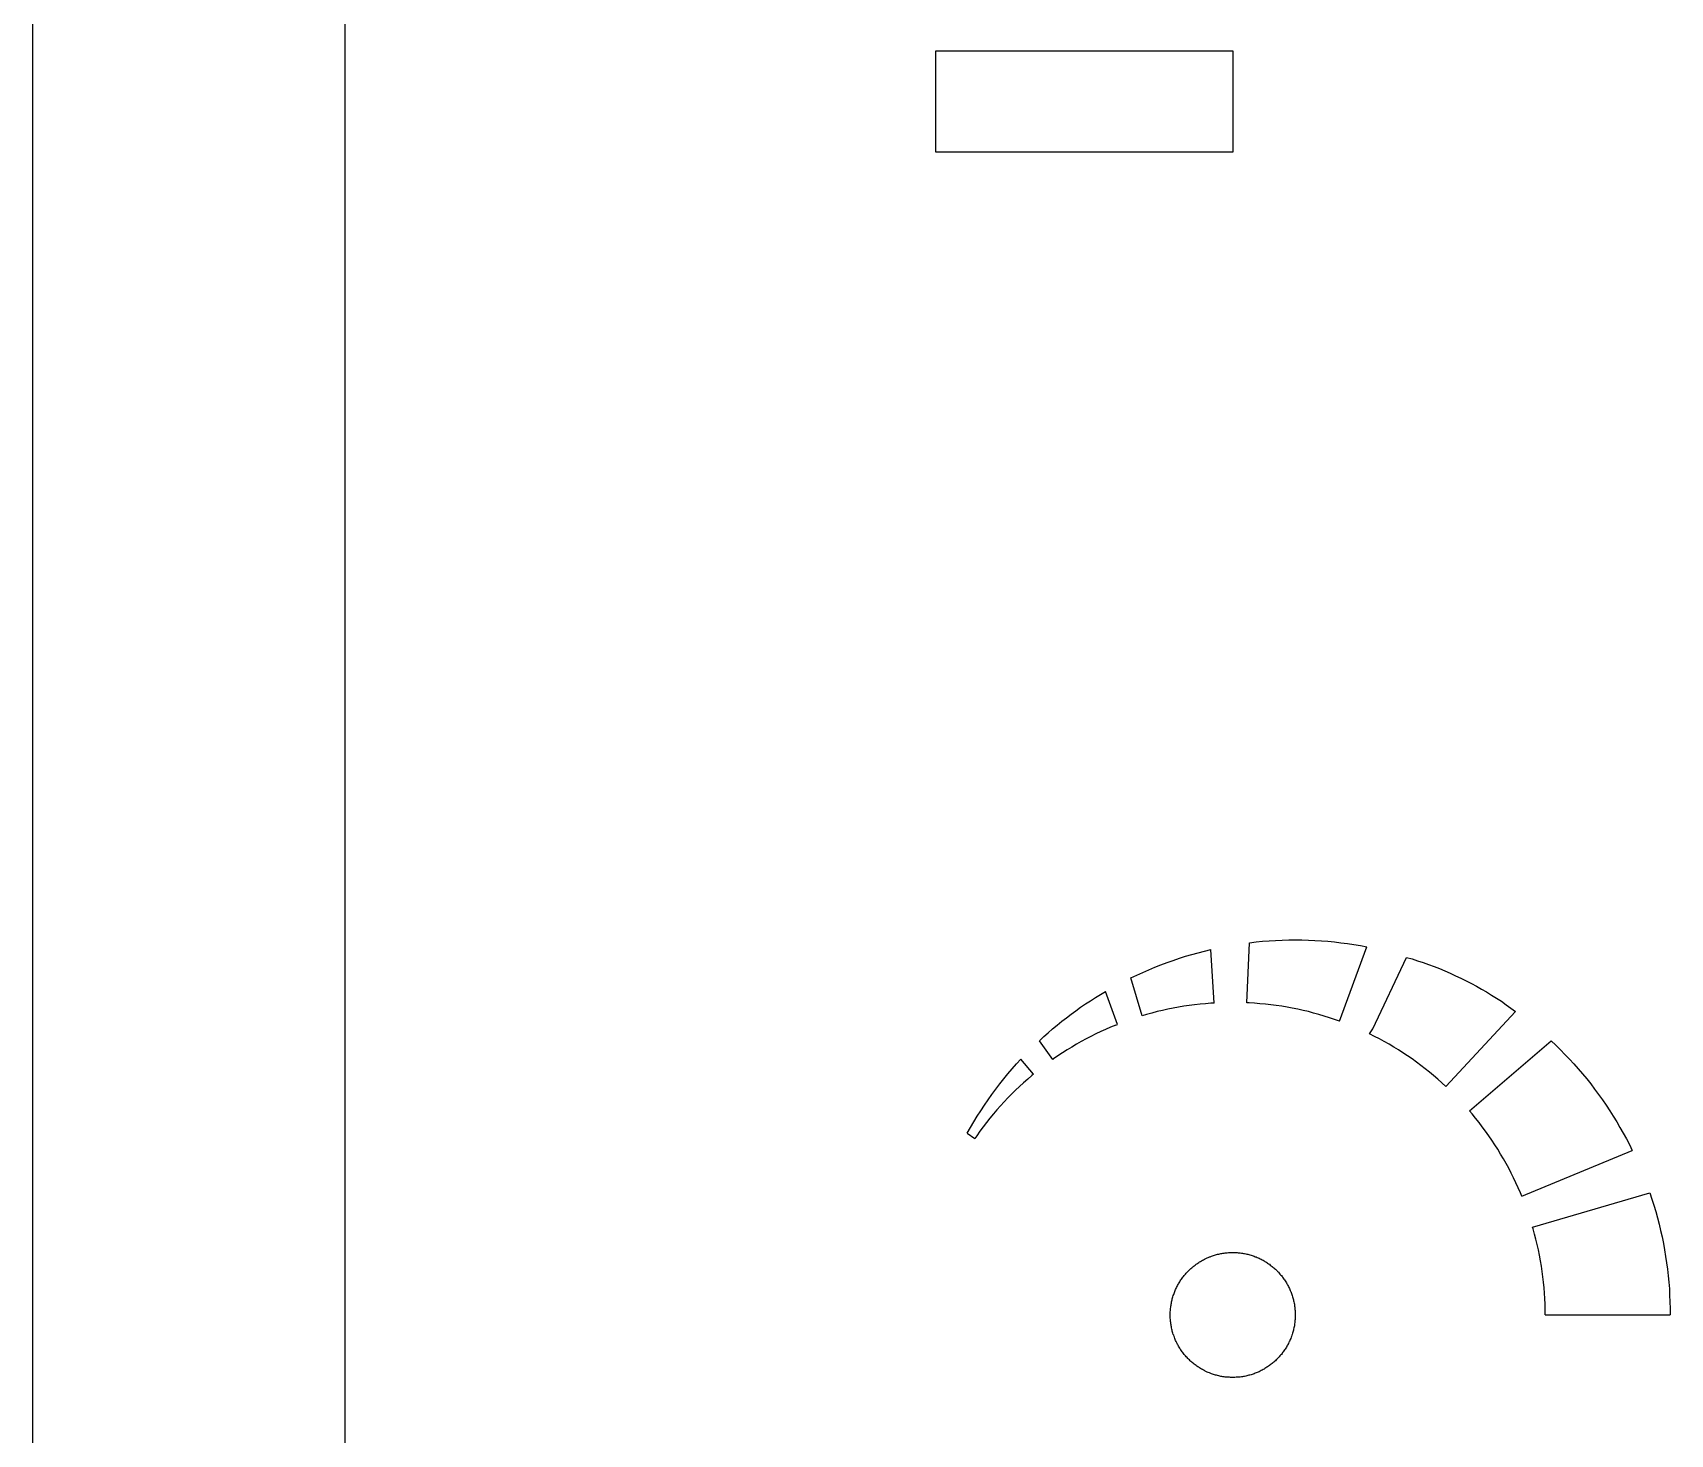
# Model space of a CAD drawing. Extents: x 313 to 538, y 4 to 739.
# Drawn here: x 312.5 to 417.3, y 180.8 to 270.5 of the extents above; entities that cross this region are included whole.
import ezdxf

# ---------------------------------------------------------------- set-up
doc = ezdxf.new("R2010")
doc.units = 0
doc.layers.add('Layer0', color=7, linetype='CONTINUOUS', true_color=0xffffff)

msp = doc.modelspace()

# ---------------------------------------------------------------- linework, layer by layer
at = {"layer": 'Layer0'}
for p, q in [((332.53, 27.84), (332.53, 714.84)), ((312.53, 29.84), (312.53, 712.84)), ((370.33, 262.84), (370.33, 269.34)), ((370.33, 269.34), (389.33, 269.34)), ((389.33, 269.34), (389.33, 262.84)), ((389.33, 262.84), (370.33, 262.84)), ((387.12, 211.62), (387.52, 211.73)), ((387.52, 211.73), (387.93, 211.82)), ((388.13, 208.4), (387.93, 211.82)), ((390.23, 208.42), (390.4, 212.26)), ((390.4, 212.26), (390.82, 212.31)), ((390.82, 212.31), (391.24, 212.35)), ((391.24, 212.35), (391.65, 212.38)), ((391.65, 212.38), (392.07, 212.41)), ((392.07, 212.41), (392.49, 212.43)), ((392.49, 212.43), (392.91, 212.44)), ((392.91, 212.44), (393.33, 212.44)), ((393.33, 212.44), (393.75, 212.44)), ((393.75, 212.44), (394.17, 212.43)), ((394.17, 212.43), (394.58, 212.41)), ((394.58, 212.41), (395, 212.38)), ((395, 212.38), (395.42, 212.35)), ((395.42, 212.35), (395.84, 212.31)), ((395.84, 212.31), (396.25, 212.26)), ((396.17, 207.23), (397.91, 212)), ((396.25, 212.26), (396.67, 212.21)), ((396.67, 212.21), (397.08, 212.14)), ((397.08, 212.14), (397.5, 212.08)), ((397.5, 212.08), (397.91, 212)), ((383.95, 210.53), (384.34, 210.69)), ((384.34, 210.69), (384.73, 210.85)), ((384.73, 210.85), (385.12, 210.99)), ((385.12, 210.99), (385.51, 211.13)), ((385.51, 211.13), (385.91, 211.27)), ((385.91, 211.27), (386.31, 211.39)), ((386.31, 211.39), (386.71, 211.51)), ((386.71, 211.51), (387.12, 211.62)), ((398.29, 206.74), (400.44, 211.32)), ((400.44, 211.32), (400.8, 211.22)), ((400.8, 211.22), (401.15, 211.11)), ((401.15, 211.11), (401.51, 210.99)), ((401.51, 210.99), (401.86, 210.86)), ((401.86, 210.86), (402.21, 210.73)), ((402.21, 210.73), (402.56, 210.6)), ((382.81, 210.01), (383.18, 210.19)), ((383.54, 207.58), (382.81, 210.01)), ((383.18, 210.19), (383.57, 210.36)), ((383.57, 210.36), (383.95, 210.53)), ((402.56, 210.6), (402.91, 210.46)), ((402.91, 210.46), (403.25, 210.31)), ((403.25, 210.31), (403.59, 210.15)), ((403.59, 210.15), (403.93, 209.99)), ((403.93, 209.99), (404.26, 209.83)), ((404.26, 209.83), (404.6, 209.66)), ((404.6, 209.66), (404.92, 209.48)), ((380.22, 208.55), (380.54, 208.75)), ((380.54, 208.75), (380.87, 208.94)), ((380.87, 208.94), (381.19, 209.13)), ((381.95, 207.03), (381.19, 209.13)), ((404.92, 209.48), (405.25, 209.29)), ((405.25, 209.29), (405.57, 209.11)), ((405.57, 209.11), (405.89, 208.91)), ((405.89, 208.91), (406.21, 208.71)), ((406.21, 208.71), (406.52, 208.51)), ((378.68, 207.46), (378.98, 207.69)), ((378.98, 207.69), (379.28, 207.91)), ((379.28, 207.91), (379.59, 208.13)), ((379.59, 208.13), (379.91, 208.34)), ((379.91, 208.34), (380.22, 208.55)), ((383.81, 207.67), (383.54, 207.58)), ((384.15, 207.76), (383.81, 207.67)), ((384.49, 207.85), (384.15, 207.76)), ((384.83, 207.93), (384.49, 207.85)), ((385.17, 208), (384.83, 207.93)), ((385.51, 208.07), (385.17, 208)), ((385.85, 208.14), (385.51, 208.07)), ((386.2, 208.19), (385.85, 208.14)), ((386.54, 208.25), (386.2, 208.19)), ((386.89, 208.29), (386.54, 208.25)), ((387.24, 208.33), (386.89, 208.29)), ((387.58, 208.36), (387.24, 208.33)), ((387.93, 208.39), (387.58, 208.36)), ((388.13, 208.4), (387.93, 208.39)), ((390.37, 208.41), (390.23, 208.42)), ((390.72, 208.39), (390.37, 208.41)), ((391.07, 208.36), (390.72, 208.39)), ((391.42, 208.33), (391.07, 208.36)), ((391.76, 208.29), (391.42, 208.33)), ((392.11, 208.25), (391.76, 208.29)), ((392.46, 208.19), (392.11, 208.25)), ((392.8, 208.14), (392.46, 208.19)), ((393.14, 208.07), (392.8, 208.14)), ((393.49, 208), (393.14, 208.07)), ((393.83, 207.93), (393.49, 208)), ((394.17, 207.85), (393.83, 207.93)), ((394.5, 207.76), (394.17, 207.85)), ((394.84, 207.67), (394.5, 207.76)), ((395.17, 207.57), (394.84, 207.67)), ((395.51, 207.46), (395.17, 207.57)), ((402.97, 203.07), (407.43, 207.86)), ((406.52, 208.51), (406.83, 208.29)), ((406.83, 208.29), (407.13, 208.08)), ((407.13, 208.08), (407.43, 207.86)), ((377.24, 206.25), (377.52, 206.5)), ((377.52, 206.5), (377.8, 206.75)), ((377.8, 206.75), (378.09, 206.99)), ((378.09, 206.99), (378.38, 207.23)), ((378.38, 207.23), (378.68, 207.46)), ((380.88, 206.57), (380.56, 206.42)), ((381.19, 206.71), (380.88, 206.57)), ((381.51, 206.85), (381.19, 206.71)), ((381.84, 206.98), (381.51, 206.85)), ((381.84, 206.98), (381.95, 207.03)), ((395.84, 207.35), (395.51, 207.46)), ((396.17, 207.23), (395.84, 207.35)), ((398.09, 206.42), (398.29, 206.74)), ((376.96, 205.99), (377.24, 206.25)), ((377.81, 204.79), (376.96, 205.99)), ((379.03, 205.58), (378.73, 205.4)), ((379.33, 205.76), (379.03, 205.58)), ((379.63, 205.93), (379.33, 205.76)), ((379.94, 206.1), (379.63, 205.93)), ((380.25, 206.26), (379.94, 206.1)), ((380.56, 206.42), (380.25, 206.26)), ((398.41, 206.26), (398.09, 206.42)), ((398.72, 206.1), (398.41, 206.26)), ((399.02, 205.93), (398.72, 206.1)), ((399.33, 205.76), (399.02, 205.93)), ((399.63, 205.58), (399.33, 205.76)), ((399.93, 205.4), (399.63, 205.58)), ((404.48, 201.5), (409.7, 205.99)), ((409.7, 205.99), (410, 205.7)), ((410, 205.7), (410.3, 205.41)), ((410.3, 205.41), (410.59, 205.11)), ((375.21, 204.19), (375.49, 204.5)), ((375.49, 204.5), (375.77, 204.81)), ((376.57, 203.84), (375.77, 204.81)), ((377.86, 204.82), (377.81, 204.79)), ((378.14, 205.02), (377.86, 204.82)), ((378.43, 205.21), (378.14, 205.02)), ((378.73, 205.4), (378.43, 205.21)), ((400.22, 205.21), (399.93, 205.4)), ((400.51, 205.02), (400.22, 205.21)), ((400.8, 204.82), (400.51, 205.02)), ((401.08, 204.62), (400.8, 204.82)), ((401.36, 204.41), (401.08, 204.62)), ((401.64, 204.2), (401.36, 204.41)), ((410.59, 205.11), (410.88, 204.81)), ((410.88, 204.81), (411.16, 204.5)), ((411.16, 204.5), (411.44, 204.19)), ((374.42, 203.22), (374.68, 203.54)), ((374.68, 203.54), (374.94, 203.87)), ((374.94, 203.87), (375.21, 204.19)), ((376.21, 203.53), (375.94, 203.3)), ((376.47, 203.76), (376.21, 203.53)), ((376.57, 203.84), (376.47, 203.76)), ((401.91, 203.98), (401.64, 204.2)), ((402.18, 203.76), (401.91, 203.98)), ((402.45, 203.53), (402.18, 203.76)), ((402.71, 203.3), (402.45, 203.53)), ((411.44, 204.19), (411.71, 203.87)), ((411.71, 203.87), (411.98, 203.54)), ((411.98, 203.54), (412.24, 203.22)), ((373.67, 202.21), (373.91, 202.55)), ((373.91, 202.55), (374.16, 202.88)), ((374.16, 202.88), (374.42, 203.22)), ((374.94, 202.33), (374.7, 202.08)), ((375.19, 202.58), (374.94, 202.33)), ((375.43, 202.83), (375.19, 202.58)), ((375.69, 203.07), (375.43, 202.83)), ((375.94, 203.3), (375.69, 203.07)), ((402.97, 203.07), (402.71, 203.3)), ((412.24, 203.22), (412.49, 202.88)), ((412.49, 202.88), (412.74, 202.55)), ((412.74, 202.55), (412.99, 202.21)), ((372.97, 201.16), (373.2, 201.51)), ((373.2, 201.51), (373.43, 201.86)), ((373.43, 201.86), (373.67, 202.21)), ((374.01, 201.3), (373.78, 201.03)), ((374.23, 201.56), (374.01, 201.3)), ((374.46, 201.82), (374.23, 201.56)), ((374.7, 202.08), (374.46, 201.82)), ((404.65, 201.3), (404.48, 201.5)), ((404.87, 201.03), (404.65, 201.3)), ((412.99, 202.21), (413.22, 201.86)), ((413.22, 201.86), (413.46, 201.51)), ((413.46, 201.51), (413.68, 201.16)), ((372.34, 200.08), (372.54, 200.44)), ((372.54, 200.44), (372.76, 200.8)), ((372.76, 200.8), (372.97, 201.16)), ((373.15, 200.2), (372.94, 199.91)), ((373.35, 200.48), (373.15, 200.2)), ((373.57, 200.75), (373.35, 200.48)), ((373.78, 201.03), (373.57, 200.75)), ((405.09, 200.75), (404.87, 201.03)), ((405.3, 200.48), (405.09, 200.75)), ((405.51, 200.2), (405.3, 200.48)), ((405.71, 199.91), (405.51, 200.2)), ((413.68, 201.16), (413.9, 200.8)), ((413.9, 200.8), (414.11, 200.44)), ((414.11, 200.44), (414.32, 200.08)), ((372.34, 200.08), (372.83, 199.74)), ((372.94, 199.91), (372.83, 199.74)), ((405.91, 199.62), (405.71, 199.91)), ((406.1, 199.33), (405.91, 199.62)), ((406.29, 199.04), (406.1, 199.33)), ((414.32, 200.08), (414.52, 199.71)), ((414.52, 199.71), (414.71, 199.34)), ((414.71, 199.34), (414.9, 198.96)), ((406.47, 198.74), (406.29, 199.04)), ((406.65, 198.44), (406.47, 198.74)), ((406.82, 198.14), (406.65, 198.44)), ((406.99, 197.83), (406.82, 198.14)), ((407.82, 196.05), (414.9, 198.96)), ((407.15, 197.52), (406.99, 197.83)), ((407.3, 197.21), (407.15, 197.52)), ((407.45, 196.89), (407.3, 197.21)), ((407.6, 196.57), (407.45, 196.89)), ((407.74, 196.25), (407.6, 196.57)), ((407.82, 196.05), (407.74, 196.25)), ((408.52, 194.06), (416.02, 196.25)), ((416.02, 196.25), (416.15, 195.86)), ((416.15, 195.86), (416.28, 195.46)), ((416.28, 195.46), (416.4, 195.06)), ((416.4, 195.06), (416.51, 194.65)), ((408.55, 193.95), (408.52, 194.06)), ((408.65, 193.62), (408.55, 193.95)), ((416.51, 194.65), (416.61, 194.25)), ((416.61, 194.25), (416.71, 193.84)), ((408.73, 193.28), (408.65, 193.62)), ((408.81, 192.94), (408.73, 193.28)), ((408.89, 192.6), (408.81, 192.94)), ((416.71, 193.84), (416.8, 193.43)), ((416.8, 193.43), (416.89, 193.02)), ((416.89, 193.02), (416.96, 192.61)), ((387.09, 191.76), (387.15, 191.79)), ((387.15, 191.79), (387.21, 191.83)), ((387.21, 191.83), (387.27, 191.87)), ((387.27, 191.87), (387.33, 191.9)), ((387.33, 191.9), (387.39, 191.94)), ((387.39, 191.94), (387.45, 191.97)), ((387.45, 191.97), (387.51, 192)), ((387.51, 192), (387.57, 192.04)), ((387.57, 192.04), (387.64, 192.07)), ((387.64, 192.07), (387.7, 192.09)), ((387.7, 192.09), (387.76, 192.12)), ((387.76, 192.12), (387.83, 192.15)), ((387.83, 192.15), (387.89, 192.17)), ((387.89, 192.17), (387.96, 192.2)), ((387.96, 192.2), (388.03, 192.22)), ((388.03, 192.22), (388.09, 192.24)), ((388.09, 192.24), (388.16, 192.27)), ((388.16, 192.27), (388.22, 192.28)), ((388.22, 192.28), (388.29, 192.3)), ((388.29, 192.3), (388.36, 192.32)), ((388.36, 192.32), (388.43, 192.34)), ((388.43, 192.34), (388.5, 192.35)), ((388.5, 192.35), (388.56, 192.37)), ((388.56, 192.37), (388.63, 192.38)), ((388.63, 192.38), (388.7, 192.39)), ((388.7, 192.39), (388.77, 192.4)), ((388.77, 192.4), (388.84, 192.41)), ((388.84, 192.41), (388.91, 192.42)), ((388.91, 192.42), (388.98, 192.42)), ((388.98, 192.42), (389.05, 192.43)), ((389.05, 192.43), (389.09, 192.43)), ((389.09, 192.43), (389.12, 192.43)), ((389.12, 192.43), (389.19, 192.44)), ((389.19, 192.44), (389.26, 192.44)), ((389.26, 192.44), (389.3, 192.44)), ((389.3, 192.44), (389.33, 192.44)), ((389.33, 192.44), (389.4, 192.44)), ((389.4, 192.44), (389.47, 192.44)), ((389.47, 192.44), (389.51, 192.44)), ((389.51, 192.44), (389.54, 192.43)), ((389.54, 192.43), (389.61, 192.43)), ((389.61, 192.43), (389.68, 192.42)), ((389.68, 192.42), (389.75, 192.42)), ((389.75, 192.42), (389.81, 192.41)), ((389.81, 192.41), (389.88, 192.4)), ((389.88, 192.4), (389.95, 192.39)), ((389.95, 192.39), (390.02, 192.38)), ((390.02, 192.38), (390.09, 192.37)), ((390.09, 192.37), (390.16, 192.35)), ((390.16, 192.35), (390.23, 192.34)), ((390.23, 192.34), (390.3, 192.32)), ((390.3, 192.32), (390.36, 192.3)), ((390.36, 192.3), (390.43, 192.28)), ((390.43, 192.28), (390.5, 192.27)), ((390.5, 192.27), (390.56, 192.24)), ((390.56, 192.24), (390.63, 192.22)), ((390.63, 192.22), (390.7, 192.2)), ((390.7, 192.2), (390.76, 192.17)), ((390.76, 192.17), (390.83, 192.15)), ((390.83, 192.15), (390.89, 192.12)), ((390.89, 192.12), (390.95, 192.09)), ((390.95, 192.09), (391.02, 192.07)), ((391.02, 192.07), (391.08, 192.04)), ((391.08, 192.04), (391.14, 192)), ((391.14, 192), (391.21, 191.97)), ((391.21, 191.97), (391.27, 191.94)), ((391.27, 191.94), (391.33, 191.9)), ((391.33, 191.9), (391.39, 191.87)), ((391.39, 191.87), (391.45, 191.83)), ((391.45, 191.83), (391.51, 191.79)), ((391.51, 191.79), (391.56, 191.76)), ((408.96, 192.26), (408.89, 192.6)), ((409.02, 191.91), (408.96, 192.26)), ((409.08, 191.57), (409.02, 191.91)), ((416.96, 192.61), (417.03, 192.19)), ((417.03, 192.19), (417.09, 191.78)), ((386.05, 190.73), (386.09, 190.79)), ((386.09, 190.79), (386.13, 190.85)), ((386.13, 190.85), (386.18, 190.9)), ((386.18, 190.9), (386.22, 190.96)), ((386.22, 190.96), (386.26, 191.01)), ((386.26, 191.01), (386.31, 191.06)), ((386.31, 191.06), (386.35, 191.12)), ((386.35, 191.12), (386.4, 191.17)), ((386.4, 191.17), (386.45, 191.22)), ((386.45, 191.22), (386.5, 191.27)), ((386.5, 191.27), (386.55, 191.32)), ((386.55, 191.32), (386.6, 191.37)), ((386.6, 191.37), (386.65, 191.41)), ((386.65, 191.41), (386.7, 191.46)), ((386.7, 191.46), (386.76, 191.5)), ((386.76, 191.5), (386.78, 191.52)), ((386.78, 191.52), (386.81, 191.55)), ((386.81, 191.55), (386.86, 191.59)), ((386.86, 191.59), (386.92, 191.63)), ((386.92, 191.63), (386.98, 191.68)), ((386.98, 191.68), (387.03, 191.72)), ((387.03, 191.72), (387.09, 191.76)), ((391.56, 191.76), (391.62, 191.72)), ((391.62, 191.72), (391.68, 191.68)), ((391.68, 191.68), (391.73, 191.63)), ((391.73, 191.63), (391.79, 191.59)), ((391.79, 191.59), (391.84, 191.55)), ((391.84, 191.55), (391.9, 191.5)), ((391.9, 191.5), (391.95, 191.46)), ((391.95, 191.46), (392, 191.41)), ((392, 191.41), (392.06, 191.37)), ((392.06, 191.37), (392.11, 191.32)), ((392.11, 191.32), (392.16, 191.27)), ((392.16, 191.27), (392.2, 191.22)), ((392.2, 191.22), (392.23, 191.19)), ((392.23, 191.19), (392.25, 191.17)), ((392.25, 191.17), (392.3, 191.12)), ((392.3, 191.12), (392.35, 191.06)), ((392.35, 191.06), (392.39, 191.01)), ((392.39, 191.01), (392.44, 190.96)), ((392.44, 190.96), (392.48, 190.9)), ((392.48, 190.9), (392.52, 190.85)), ((392.52, 190.85), (392.56, 190.79)), ((392.56, 190.79), (392.6, 190.73)), ((409.13, 191.22), (409.08, 191.57)), ((409.18, 190.88), (409.13, 191.22)), ((409.22, 190.53), (409.18, 190.88)), ((417.09, 191.78), (417.15, 191.36)), ((417.15, 191.36), (417.2, 190.95)), ((417.2, 190.95), (417.24, 190.53)), ((385.52, 189.68), (385.55, 189.74)), ((385.55, 189.74), (385.57, 189.81)), ((385.57, 189.81), (385.59, 189.87)), ((385.59, 189.87), (385.62, 189.94)), ((385.62, 189.94), (385.65, 190)), ((385.65, 190), (385.67, 190.07)), ((385.67, 190.07), (385.7, 190.13)), ((385.7, 190.13), (385.73, 190.19)), ((385.73, 190.19), (385.76, 190.26)), ((385.76, 190.26), (385.8, 190.32)), ((385.8, 190.32), (385.83, 190.38)), ((385.83, 190.38), (385.86, 190.44)), ((385.86, 190.44), (385.9, 190.5)), ((385.9, 190.5), (385.94, 190.56)), ((385.94, 190.56), (385.97, 190.62)), ((385.97, 190.62), (386.01, 190.68)), ((386.01, 190.68), (386.05, 190.73)), ((392.6, 190.73), (392.64, 190.68)), ((392.64, 190.68), (392.68, 190.62)), ((392.68, 190.62), (392.72, 190.56)), ((392.72, 190.56), (392.76, 190.5)), ((392.76, 190.5), (392.79, 190.44)), ((392.79, 190.44), (392.83, 190.38)), ((392.83, 190.38), (392.86, 190.32)), ((392.86, 190.32), (392.89, 190.26)), ((392.89, 190.26), (392.92, 190.19)), ((392.92, 190.19), (392.95, 190.13)), ((392.95, 190.13), (392.98, 190.07)), ((392.98, 190.07), (393.01, 190)), ((393.01, 190), (393.03, 189.96)), ((393.03, 189.96), (393.04, 189.94)), ((393.04, 189.94), (393.06, 189.87)), ((393.06, 189.87), (393.09, 189.81)), ((393.09, 189.81), (393.11, 189.74)), ((393.11, 189.74), (393.13, 189.68)), ((409.25, 190.18), (409.22, 190.53)), ((409.28, 189.83), (409.25, 190.18)), ((409.3, 189.49), (409.28, 189.83)), ((417.24, 190.53), (417.27, 190.11)), ((417.27, 190.11), (417.29, 189.7)), ((417.29, 189.7), (417.31, 189.28)), ((385.33, 188.65), (385.34, 188.72)), ((385.33, 188.58), (385.33, 188.65)), ((385.34, 188.79), (385.35, 188.86)), ((385.34, 188.72), (385.34, 188.79)), ((385.35, 188.86), (385.36, 188.93)), ((385.36, 188.93), (385.37, 189)), ((385.37, 189), (385.38, 189.07)), ((385.38, 189.07), (385.39, 189.13)), ((385.39, 189.13), (385.4, 189.2)), ((385.4, 189.2), (385.41, 189.27)), ((385.41, 189.27), (385.43, 189.34)), ((385.43, 189.34), (385.45, 189.41)), ((385.45, 189.41), (385.46, 189.48)), ((385.46, 189.48), (385.48, 189.54)), ((385.48, 189.54), (385.5, 189.61)), ((385.5, 189.61), (385.52, 189.68)), ((393.13, 189.68), (393.15, 189.61)), ((393.15, 189.61), (393.17, 189.54)), ((393.17, 189.54), (393.19, 189.48)), ((393.19, 189.48), (393.21, 189.41)), ((393.21, 189.41), (393.22, 189.34)), ((393.22, 189.34), (393.24, 189.27)), ((393.24, 189.27), (393.25, 189.2)), ((393.25, 189.2), (393.27, 189.13)), ((393.27, 189.13), (393.28, 189.07)), ((393.28, 189.07), (393.29, 189)), ((393.29, 189), (393.3, 188.93)), ((393.3, 188.93), (393.31, 188.86)), ((393.31, 188.86), (393.31, 188.79)), ((393.31, 188.79), (393.32, 188.72)), ((393.32, 188.72), (393.32, 188.65)), ((393.32, 188.65), (393.33, 188.58)), ((409.32, 189.14), (409.3, 189.49)), ((409.32, 188.79), (409.32, 189.14)), ((409.33, 188.44), (409.32, 188.79)), ((417.31, 189.28), (417.32, 188.86)), ((417.32, 188.86), (417.33, 188.44)), ((385.33, 188.51), (385.33, 188.58)), ((385.33, 188.44), (385.33, 188.51)), ((385.33, 188.37), (385.33, 188.44)), ((385.33, 188.3), (385.33, 188.37)), ((385.33, 188.23), (385.33, 188.3)), ((385.34, 188.16), (385.33, 188.23)), ((385.34, 188.09), (385.34, 188.16)), ((385.35, 188.02), (385.34, 188.09)), ((385.36, 187.95), (385.35, 188.02)), ((385.37, 187.88), (385.36, 187.95)), ((385.38, 187.81), (385.37, 187.88)), ((385.39, 187.75), (385.38, 187.81)), ((385.4, 187.68), (385.39, 187.75)), ((385.41, 187.61), (385.4, 187.68)), ((385.43, 187.54), (385.41, 187.61)), ((393.24, 187.61), (393.22, 187.54)), ((393.25, 187.68), (393.24, 187.61)), ((393.27, 187.75), (393.25, 187.68)), ((393.28, 187.81), (393.27, 187.75)), ((393.29, 187.88), (393.28, 187.81)), ((393.3, 187.95), (393.29, 187.88)), ((393.31, 188.02), (393.3, 187.95)), ((393.32, 188.16), (393.31, 188.09)), ((393.31, 188.09), (393.31, 188.02)), ((393.33, 188.3), (393.32, 188.23)), ((393.32, 188.23), (393.32, 188.16)), ((393.33, 188.58), (393.33, 188.51)), ((393.33, 188.51), (393.33, 188.44)), ((393.33, 188.44), (393.33, 188.37)), ((393.33, 188.37), (393.33, 188.3)), ((409.33, 188.44), (417.33, 188.44)), ((385.45, 187.47), (385.43, 187.54)), ((385.46, 187.4), (385.45, 187.47)), ((385.48, 187.34), (385.46, 187.4)), ((385.5, 187.27), (385.48, 187.34)), ((385.52, 187.2), (385.5, 187.27)), ((385.55, 187.14), (385.52, 187.2)), ((385.57, 187.07), (385.55, 187.14)), ((385.59, 187.01), (385.57, 187.07)), ((385.62, 186.94), (385.59, 187.01)), ((385.65, 186.88), (385.62, 186.94)), ((385.67, 186.81), (385.65, 186.88)), ((385.7, 186.75), (385.67, 186.81)), ((385.73, 186.69), (385.7, 186.75)), ((385.76, 186.62), (385.73, 186.69)), ((385.8, 186.56), (385.76, 186.62)), ((385.83, 186.5), (385.8, 186.56)), ((392.86, 186.56), (392.83, 186.5)), ((392.89, 186.62), (392.86, 186.56)), ((392.92, 186.69), (392.89, 186.62)), ((392.95, 186.75), (392.92, 186.69)), ((392.98, 186.81), (392.95, 186.75)), ((393.01, 186.88), (392.98, 186.81)), ((393.04, 186.94), (393.01, 186.88)), ((393.06, 187.01), (393.04, 186.94)), ((393.09, 187.07), (393.06, 187.01)), ((393.11, 187.14), (393.09, 187.07)), ((393.13, 187.2), (393.11, 187.14)), ((393.15, 187.27), (393.13, 187.2)), ((393.17, 187.34), (393.15, 187.27)), ((393.19, 187.4), (393.17, 187.34)), ((393.21, 187.47), (393.19, 187.4)), ((393.22, 187.54), (393.21, 187.47)), ((385.86, 186.44), (385.83, 186.5)), ((385.9, 186.38), (385.86, 186.44)), ((385.94, 186.32), (385.9, 186.38)), ((385.97, 186.26), (385.94, 186.32)), ((386.01, 186.2), (385.97, 186.26)), ((386.05, 186.15), (386.01, 186.2)), ((386.09, 186.09), (386.05, 186.15)), ((386.13, 186.03), (386.09, 186.09)), ((386.18, 185.98), (386.13, 186.03)), ((386.22, 185.92), (386.18, 185.98)), ((386.26, 185.87), (386.22, 185.92)), ((386.31, 185.82), (386.26, 185.87)), ((386.35, 185.76), (386.31, 185.82)), ((386.4, 185.71), (386.35, 185.76)), ((386.45, 185.66), (386.4, 185.71)), ((386.5, 185.61), (386.45, 185.66)), ((386.55, 185.56), (386.5, 185.61)), ((386.6, 185.51), (386.55, 185.56)), ((386.65, 185.47), (386.6, 185.51)), ((392.06, 185.51), (392, 185.47)), ((392.11, 185.56), (392.06, 185.51)), ((392.16, 185.61), (392.11, 185.56)), ((392.2, 185.66), (392.16, 185.61)), ((392.25, 185.71), (392.2, 185.66)), ((392.3, 185.76), (392.25, 185.71)), ((392.35, 185.82), (392.3, 185.76)), ((392.39, 185.87), (392.35, 185.82)), ((392.44, 185.92), (392.39, 185.87)), ((392.48, 185.98), (392.44, 185.92)), ((392.52, 186.03), (392.48, 185.98)), ((392.56, 186.09), (392.52, 186.03)), ((392.6, 186.15), (392.56, 186.09)), ((392.64, 186.2), (392.6, 186.15)), ((392.68, 186.26), (392.64, 186.2)), ((392.72, 186.32), (392.68, 186.26)), ((392.76, 186.38), (392.72, 186.32)), ((392.79, 186.44), (392.76, 186.38)), ((392.83, 186.5), (392.79, 186.44)), ((386.7, 185.42), (386.65, 185.47)), ((386.76, 185.38), (386.7, 185.42)), ((386.81, 185.33), (386.76, 185.38)), ((386.86, 185.29), (386.81, 185.33)), ((386.92, 185.25), (386.86, 185.29)), ((386.98, 185.2), (386.92, 185.25)), ((387.03, 185.16), (386.98, 185.2)), ((387.09, 185.12), (387.03, 185.16)), ((387.15, 185.09), (387.09, 185.12)), ((387.21, 185.05), (387.15, 185.09)), ((387.27, 185.01), (387.21, 185.05)), ((387.33, 184.98), (387.27, 185.01)), ((387.39, 184.94), (387.33, 184.98)), ((387.45, 184.91), (387.39, 184.94)), ((387.51, 184.88), (387.45, 184.91)), ((387.57, 184.84), (387.51, 184.88)), ((387.64, 184.81), (387.57, 184.84)), ((387.7, 184.79), (387.64, 184.81)), ((387.76, 184.76), (387.7, 184.79)), ((387.83, 184.73), (387.76, 184.76)), ((387.89, 184.71), (387.83, 184.73)), ((387.96, 184.68), (387.89, 184.71)), ((388.03, 184.66), (387.96, 184.68)), ((388.09, 184.64), (388.03, 184.66)), ((388.16, 184.61), (388.09, 184.64)), ((388.22, 184.59), (388.16, 184.61)), ((388.29, 184.58), (388.22, 184.59)), ((388.36, 184.56), (388.29, 184.58)), ((388.43, 184.54), (388.36, 184.56)), ((388.5, 184.53), (388.43, 184.54)), ((388.56, 184.51), (388.5, 184.53)), ((388.63, 184.5), (388.56, 184.51)), ((388.7, 184.49), (388.63, 184.5)), ((388.77, 184.48), (388.7, 184.49)), ((388.84, 184.47), (388.77, 184.48)), ((388.91, 184.46), (388.84, 184.47)), ((388.98, 184.46), (388.91, 184.46)), ((389.05, 184.45), (388.98, 184.46)), ((389.12, 184.45), (389.05, 184.45)), ((389.61, 184.45), (389.54, 184.45)), ((389.68, 184.46), (389.61, 184.45)), ((389.75, 184.46), (389.68, 184.46)), ((389.81, 184.47), (389.75, 184.46)), ((389.88, 184.48), (389.81, 184.47)), ((389.95, 184.49), (389.88, 184.48)), ((390.02, 184.5), (389.95, 184.49)), ((390.09, 184.51), (390.02, 184.5)), ((390.16, 184.53), (390.09, 184.51)), ((390.23, 184.54), (390.16, 184.53)), ((390.3, 184.56), (390.23, 184.54)), ((390.36, 184.58), (390.3, 184.56)), ((390.43, 184.59), (390.36, 184.58)), ((390.5, 184.61), (390.43, 184.59)), ((390.56, 184.64), (390.5, 184.61)), ((390.63, 184.66), (390.56, 184.64)), ((390.7, 184.68), (390.63, 184.66)), ((390.76, 184.71), (390.7, 184.68)), ((390.83, 184.73), (390.76, 184.71)), ((390.89, 184.76), (390.83, 184.73)), ((390.95, 184.79), (390.89, 184.76)), ((391.02, 184.81), (390.95, 184.79)), ((391.08, 184.84), (391.02, 184.81)), ((391.14, 184.88), (391.08, 184.84)), ((391.21, 184.91), (391.14, 184.88)), ((391.27, 184.94), (391.21, 184.91)), ((391.33, 184.98), (391.27, 184.94)), ((391.39, 185.01), (391.33, 184.98)), ((391.45, 185.05), (391.39, 185.01)), ((391.51, 185.09), (391.45, 185.05)), ((391.56, 185.12), (391.51, 185.09)), ((391.62, 185.16), (391.56, 185.12)), ((391.68, 185.2), (391.62, 185.16)), ((391.73, 185.25), (391.68, 185.2)), ((391.79, 185.29), (391.73, 185.25)), ((391.84, 185.33), (391.79, 185.29)), ((391.9, 185.38), (391.84, 185.33)), ((391.95, 185.42), (391.9, 185.38)), ((392, 185.47), (391.95, 185.42)), ((389.19, 184.44), (389.12, 184.45)), ((389.26, 184.44), (389.19, 184.44)), ((389.33, 184.44), (389.26, 184.44)), ((389.4, 184.44), (389.33, 184.44)), ((389.47, 184.44), (389.4, 184.44)), ((389.54, 184.45), (389.47, 184.44))]:
    msp.add_line(p, q, dxfattribs=at)

doc.saveas('drawing.dxf')
